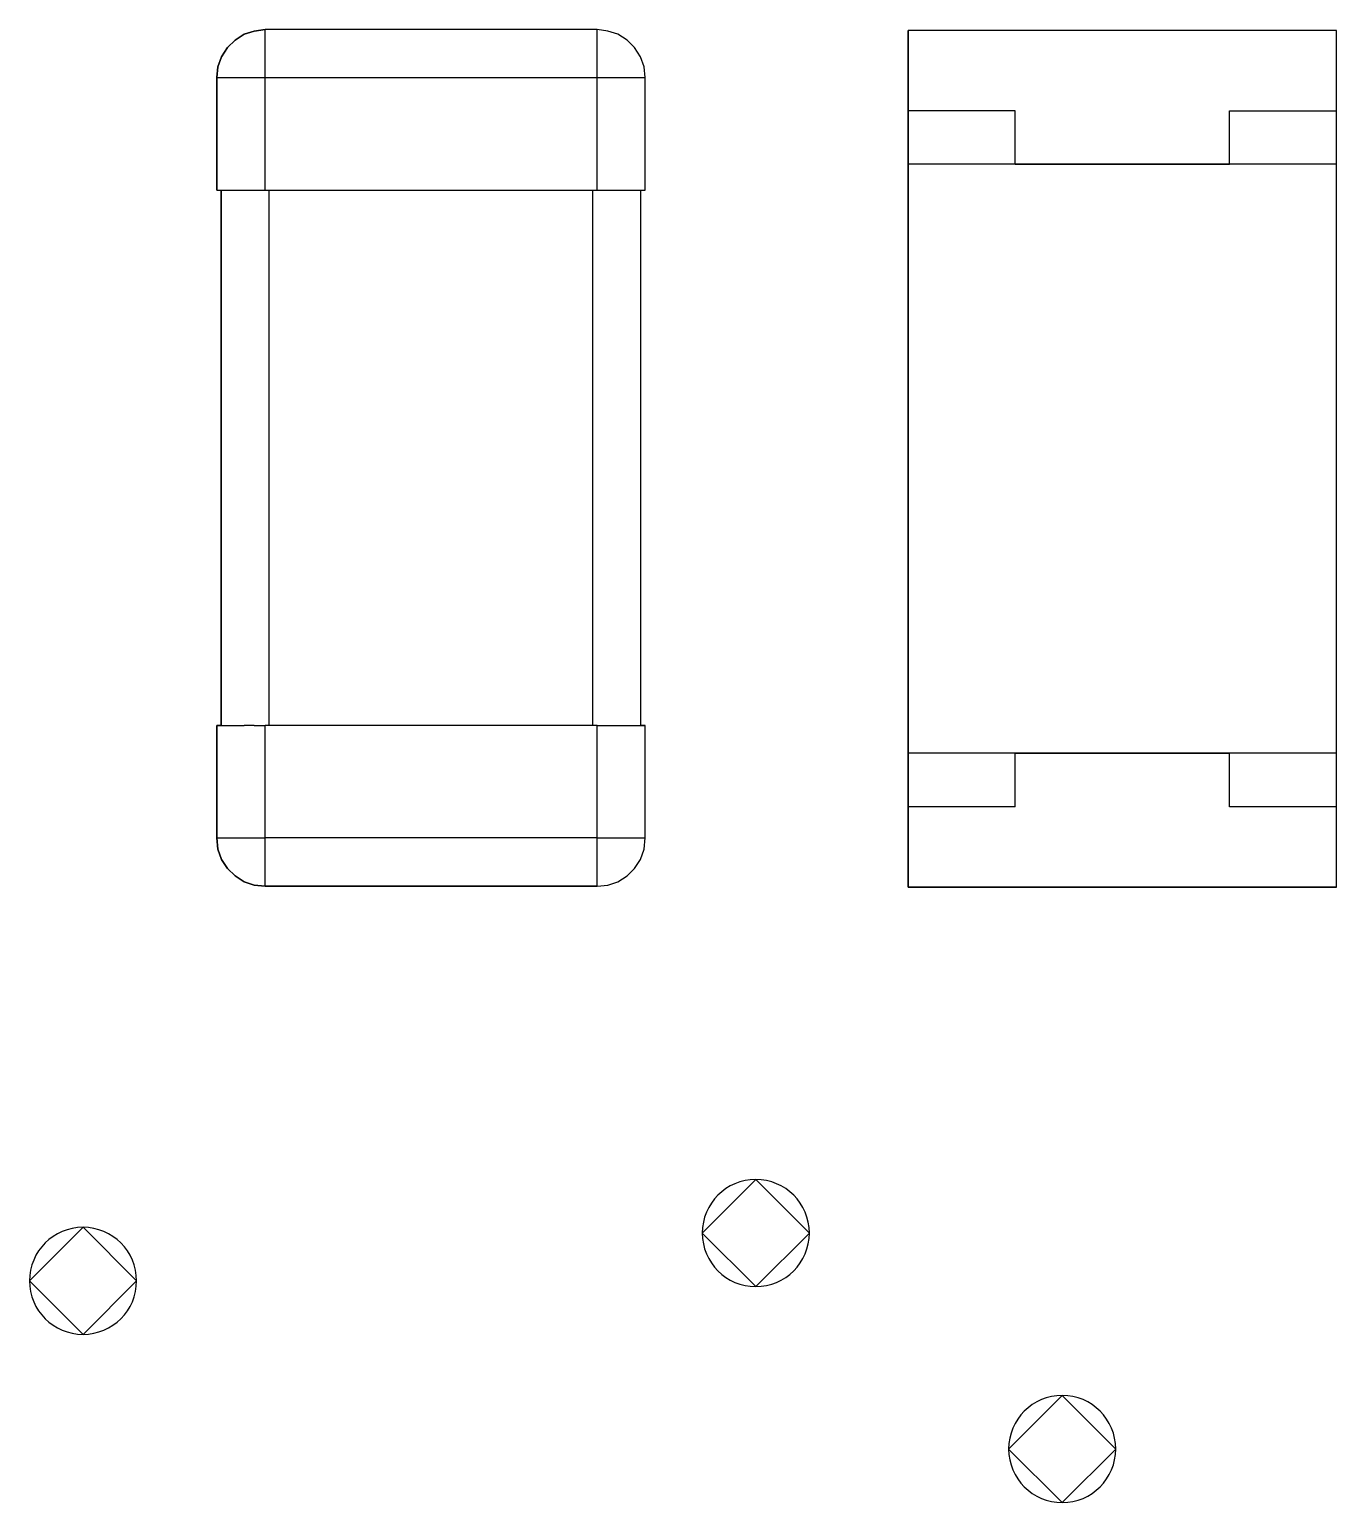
# Model space of a CAD drawing. Header units: inches. Extents: x 5 to 589, y -420 to -5.
# Drawn here: x 423.72 to 428.61, y -128.03 to -122.52 of the extents above; entities that cross this region are included whole.
import ezdxf

# ---------------------------------------------------------------- set-up
doc = ezdxf.new("R2010")
doc.units = ezdxf.units.IN
doc.header["$MEASUREMENT"] = 0

msp = doc.modelspace()

# ---------------------------------------------------------------- linework, layer by layer
at = {"color": 7, "true_color": 0xffffff}
for p, q in [((424.5643, -122.529), (424.5263, -122.541)), ((424.5263, -122.541), (424.5643, -122.529)), ((424.6043, -122.523), (424.5643, -122.529)), ((424.5643, -122.529), (424.6043, -122.523)), ((425.8443, -122.523), (424.6043, -122.523)), ((425.8443, -122.523), (424.6043, -122.523)), ((424.6043, -122.529), (424.6043, -122.523)), ((424.6043, -122.541), (424.6043, -122.529)), ((425.8843, -122.529), (425.8443, -122.523)), ((425.8843, -122.529), (425.8443, -122.523)), ((425.8443, -122.529), (425.8443, -122.523)), ((425.8443, -122.541), (425.8443, -122.529)), ((425.9223, -122.541), (425.8843, -122.529)), ((425.9223, -122.541), (425.8843, -122.529)), ((428.6061, -122.5264), (427.0061, -122.5264)), ((427.0061, -122.5264), (427.0061, -122.8264)), ((427.0061, -122.8264), (427.0061, -122.5264)), ((428.6061, -122.5264), (427.0061, -122.5264)), ((428.6061, -122.8264), (428.6061, -122.5264)), ((428.6061, -122.8264), (428.6061, -122.5264)), ((424.4923, -122.563), (424.4643, -122.591)), ((424.4643, -122.591), (424.4923, -122.563)), ((424.5263, -122.541), (424.4923, -122.563)), ((424.4923, -122.563), (424.5263, -122.541)), ((424.6043, -122.563), (424.6043, -122.541)), ((424.6043, -122.591), (424.6043, -122.563)), ((425.8443, -122.563), (425.8443, -122.541)), ((425.8443, -122.591), (425.8443, -122.563)), ((425.9563, -122.563), (425.9223, -122.541)), ((425.9563, -122.563), (425.9223, -122.541)), ((425.9843, -122.591), (425.9563, -122.563)), ((425.9843, -122.591), (425.9563, -122.563)), ((424.4423, -122.625), (424.4283, -122.663)), ((424.4283, -122.663), (424.4423, -122.625)), ((424.4643, -122.591), (424.4423, -122.625)), ((424.4423, -122.625), (424.4643, -122.591)), ((424.6043, -122.625), (424.6043, -122.591)), ((424.6043, -122.663), (424.6043, -122.625)), ((425.8443, -122.625), (425.8443, -122.591)), ((425.8443, -122.663), (425.8443, -122.625)), ((426.0063, -122.625), (425.9843, -122.591)), ((426.0063, -122.625), (425.9843, -122.591)), ((426.0203, -122.663), (426.0063, -122.625)), ((426.0203, -122.663), (426.0063, -122.625)), ((424.4283, -122.663), (424.4243, -122.703)), ((424.4243, -122.703), (424.4283, -122.663)), ((424.6043, -122.703), (424.6043, -122.663)), ((425.8443, -122.703), (425.8443, -122.663)), ((426.0243, -122.703), (426.0203, -122.663)), ((426.0243, -122.703), (426.0203, -122.663)), ((424.4243, -122.703), (424.4243, -123.123)), ((424.4243, -123.123), (424.4243, -122.703)), ((424.4243, -122.703), (424.4283, -122.703)), ((424.4283, -122.703), (424.4423, -122.703)), ((424.4423, -122.703), (424.4643, -122.703)), ((424.4643, -122.703), (424.4923, -122.703)), ((424.4923, -122.703), (424.5263, -122.703)), ((424.5263, -122.703), (424.5643, -122.703)), ((424.5643, -122.703), (424.6043, -122.703)), ((424.6043, -123.123), (424.6043, -122.703)), ((424.6043, -122.703), (425.8443, -122.703)), ((425.8443, -123.123), (425.8443, -122.703)), ((425.8443, -122.703), (425.8843, -122.703)), ((425.8843, -122.703), (425.9223, -122.703)), ((425.9223, -122.703), (425.9563, -122.703)), ((425.9563, -122.703), (425.9843, -122.703)), ((425.9843, -122.703), (426.0063, -122.703)), ((426.0063, -122.703), (426.0203, -122.703)), ((426.0203, -122.703), (426.0243, -122.703)), ((426.0243, -123.123), (426.0243, -122.703)), ((426.0243, -123.123), (426.0243, -122.703)), ((427.0061, -122.8264), (427.0061, -123.0264)), ((427.0061, -125.4264), (427.0061, -122.8264)), ((427.4061, -122.8264), (427.0061, -122.8264)), ((427.4061, -123.0264), (427.4061, -122.8264)), ((428.2061, -122.8264), (428.6061, -122.8264)), ((428.2061, -123.0264), (428.2061, -122.8264)), ((428.6061, -123.0264), (428.6061, -122.8264)), ((428.6061, -125.4264), (428.6061, -122.8264)), ((427.0061, -123.0264), (427.0061, -125.2264)), ((427.0061, -125.2264), (427.0061, -123.0264)), ((428.6061, -123.0264), (427.0061, -123.0264)), ((427.4061, -123.0264), (428.2061, -123.0264)), ((428.6061, -125.2264), (428.6061, -123.0264)), ((428.6061, -125.2264), (428.6061, -123.0264)), ((424.4243, -123.123), (424.4403, -123.123)), ((424.4243, -123.123), (424.4283, -123.123)), ((424.4283, -123.123), (424.4423, -123.123)), ((424.4403, -123.123), (424.4403, -125.123)), ((424.4403, -125.123), (424.4403, -123.123)), ((424.4423, -123.123), (424.4643, -123.123)), ((424.4643, -123.123), (424.4923, -123.123)), ((424.4923, -123.123), (424.5263, -123.123)), ((424.5263, -123.123), (424.5643, -123.123)), ((424.5643, -123.123), (424.6043, -123.123)), ((424.6043, -123.123), (425.8443, -123.123)), ((424.6203, -125.123), (424.6203, -123.123)), ((425.8283, -125.123), (425.8283, -123.123)), ((425.8443, -123.123), (425.8843, -123.123)), ((425.8843, -123.123), (425.9223, -123.123)), ((425.9223, -123.123), (425.9563, -123.123)), ((425.9563, -123.123), (425.9843, -123.123)), ((425.9843, -123.123), (426.0063, -123.123)), ((426.0063, -123.123), (426.0203, -123.123)), ((426.0083, -125.123), (426.0083, -123.123)), ((426.0083, -123.123), (426.0243, -123.123)), ((426.0083, -125.123), (426.0083, -123.123)), ((426.0203, -123.123), (426.0243, -123.123)), ((424.4403, -125.123), (424.4243, -125.123)), ((424.4243, -125.123), (424.4243, -125.543)), ((424.4243, -125.123), (424.4283, -125.123)), ((424.4243, -125.543), (424.4243, -125.123)), ((424.4283, -125.123), (424.4423, -125.123)), ((424.4423, -125.123), (424.4643, -125.123)), ((424.4643, -125.123), (424.4923, -125.123)), ((424.4923, -125.123), (424.5263, -125.123)), ((424.5643, -125.123), (424.5263, -125.123)), ((424.5643, -125.123), (424.6043, -125.123)), ((425.8443, -125.123), (424.6043, -125.123)), ((424.6043, -125.543), (424.6043, -125.123)), ((425.8443, -125.123), (425.8843, -125.123)), ((425.8443, -125.543), (425.8443, -125.123)), ((425.8843, -125.123), (425.9223, -125.123)), ((425.9223, -125.123), (425.9563, -125.123)), ((425.9563, -125.123), (425.9843, -125.123)), ((425.9843, -125.123), (426.0063, -125.123)), ((426.0063, -125.123), (426.0203, -125.123)), ((426.0243, -125.123), (426.0083, -125.123)), ((426.0203, -125.123), (426.0243, -125.123)), ((426.0243, -125.543), (426.0243, -125.123)), ((426.0243, -125.543), (426.0243, -125.123)), ((427.0061, -125.2264), (427.0061, -125.4264)), ((428.6061, -125.2264), (427.0061, -125.2264)), ((427.4061, -125.4264), (427.4061, -125.2264)), ((427.4061, -125.2264), (428.2061, -125.2264)), ((428.2061, -125.4264), (428.2061, -125.2264)), ((428.6061, -125.4264), (428.6061, -125.2264)), ((427.0061, -125.4264), (427.0061, -125.7264)), ((427.4061, -125.4264), (427.0061, -125.4264)), ((427.0061, -125.7264), (427.0061, -125.4264)), ((428.6061, -125.4264), (428.2061, -125.4264)), ((428.6061, -125.7264), (428.6061, -125.4264)), ((428.6061, -125.7264), (428.6061, -125.4264)), ((424.4243, -125.543), (424.4283, -125.585)), ((424.4283, -125.585), (424.4243, -125.543)), ((424.4243, -125.543), (424.4283, -125.543)), ((424.4283, -125.543), (424.4423, -125.543)), ((424.4423, -125.543), (424.4643, -125.543)), ((424.4643, -125.543), (424.4923, -125.543)), ((424.4923, -125.543), (424.5263, -125.543)), ((424.5263, -125.543), (424.5643, -125.543)), ((424.5643, -125.543), (424.6043, -125.543)), ((424.6043, -125.585), (424.6043, -125.543)), ((425.8443, -125.543), (424.6043, -125.543)), ((425.8443, -125.543), (425.8843, -125.543)), ((425.8443, -125.585), (425.8443, -125.543)), ((425.8843, -125.543), (425.9223, -125.543)), ((425.9223, -125.543), (425.9563, -125.543)), ((425.9563, -125.543), (425.9843, -125.543)), ((425.9843, -125.543), (426.0063, -125.543)), ((426.0063, -125.543), (426.0203, -125.543)), ((426.0203, -125.585), (426.0243, -125.543)), ((426.0203, -125.585), (426.0243, -125.543)), ((426.0203, -125.543), (426.0243, -125.543)), ((424.4283, -125.585), (424.4423, -125.623)), ((424.4423, -125.623), (424.4283, -125.585)), ((424.6043, -125.623), (424.6043, -125.585)), ((425.8443, -125.623), (425.8443, -125.585)), ((426.0063, -125.623), (426.0203, -125.585)), ((426.0063, -125.623), (426.0203, -125.585)), ((424.4423, -125.623), (424.4643, -125.657)), ((424.4643, -125.657), (424.4423, -125.623)), ((424.4643, -125.657), (424.4923, -125.685)), ((424.4923, -125.685), (424.4643, -125.657)), ((424.6043, -125.657), (424.6043, -125.623)), ((424.6043, -125.685), (424.6043, -125.657)), ((425.8443, -125.657), (425.8443, -125.623)), ((425.8443, -125.685), (425.8443, -125.657)), ((425.9563, -125.685), (425.9843, -125.657)), ((425.9563, -125.685), (425.9843, -125.657)), ((425.9843, -125.657), (426.0063, -125.623)), ((425.9843, -125.657), (426.0063, -125.623)), ((424.4923, -125.685), (424.5263, -125.707)), ((424.5263, -125.707), (424.4923, -125.685)), ((424.5263, -125.707), (424.5643, -125.719)), ((424.5643, -125.719), (424.5263, -125.707)), ((424.5643, -125.719), (424.6043, -125.723)), ((424.6043, -125.723), (424.5643, -125.719)), ((424.6043, -125.707), (424.6043, -125.685)), ((424.6043, -125.719), (424.6043, -125.707)), ((424.6043, -125.723), (424.6043, -125.719)), ((424.6043, -125.723), (425.8443, -125.723)), ((425.8443, -125.723), (424.6043, -125.723)), ((425.8443, -125.707), (425.8443, -125.685)), ((425.8443, -125.719), (425.8443, -125.707)), ((425.8443, -125.723), (425.8843, -125.719)), ((425.8443, -125.723), (425.8843, -125.719)), ((425.8443, -125.723), (425.8443, -125.719)), ((425.8843, -125.719), (425.9223, -125.707)), ((425.8843, -125.719), (425.9223, -125.707)), ((425.9223, -125.707), (425.9563, -125.685)), ((425.9223, -125.707), (425.9563, -125.685)), ((427.0061, -125.7264), (428.6061, -125.7264)), ((428.6061, -125.7264), (427.0061, -125.7264))]:
    msp.add_line(p, q, dxfattribs=at)
at = {"color": 18, "true_color": 0x000000}
for p, q in [((424.5643, -122.529), (424.5263, -122.541)), ((424.5263, -122.541), (424.5643, -122.529)), ((424.6043, -122.523), (424.5643, -122.529)), ((424.5643, -122.529), (424.6043, -122.523)), ((425.8443, -122.523), (424.6043, -122.523)), ((425.8443, -122.523), (424.6043, -122.523)), ((424.6043, -122.529), (424.6043, -122.523)), ((424.6043, -122.541), (424.6043, -122.529)), ((425.8843, -122.529), (425.8443, -122.523)), ((425.8843, -122.529), (425.8443, -122.523)), ((425.8443, -122.529), (425.8443, -122.523)), ((425.8443, -122.541), (425.8443, -122.529)), ((425.9223, -122.541), (425.8843, -122.529)), ((425.9223, -122.541), (425.8843, -122.529)), ((428.6061, -122.5264), (427.0061, -122.5264)), ((427.0061, -122.5264), (427.0061, -122.8264)), ((427.0061, -122.8264), (427.0061, -122.5264)), ((428.6061, -122.5264), (427.0061, -122.5264)), ((428.6061, -122.8264), (428.6061, -122.5264)), ((428.6061, -122.8264), (428.6061, -122.5264)), ((424.4923, -122.563), (424.4643, -122.591)), ((424.4643, -122.591), (424.4923, -122.563)), ((424.5263, -122.541), (424.4923, -122.563)), ((424.4923, -122.563), (424.5263, -122.541)), ((424.6043, -122.563), (424.6043, -122.541)), ((424.6043, -122.591), (424.6043, -122.563)), ((425.8443, -122.563), (425.8443, -122.541)), ((425.8443, -122.591), (425.8443, -122.563)), ((425.9563, -122.563), (425.9223, -122.541)), ((425.9563, -122.563), (425.9223, -122.541)), ((425.9843, -122.591), (425.9563, -122.563)), ((425.9843, -122.591), (425.9563, -122.563)), ((424.4423, -122.625), (424.4283, -122.663)), ((424.4283, -122.663), (424.4423, -122.625)), ((424.4643, -122.591), (424.4423, -122.625)), ((424.4423, -122.625), (424.4643, -122.591)), ((424.6043, -122.625), (424.6043, -122.591)), ((424.6043, -122.663), (424.6043, -122.625)), ((425.8443, -122.625), (425.8443, -122.591)), ((425.8443, -122.663), (425.8443, -122.625)), ((426.0063, -122.625), (425.9843, -122.591)), ((426.0063, -122.625), (425.9843, -122.591)), ((426.0203, -122.663), (426.0063, -122.625)), ((426.0203, -122.663), (426.0063, -122.625)), ((424.4283, -122.663), (424.4243, -122.703)), ((424.4243, -122.703), (424.4283, -122.663)), ((424.6043, -122.703), (424.6043, -122.663)), ((425.8443, -122.703), (425.8443, -122.663)), ((426.0243, -122.703), (426.0203, -122.663)), ((426.0243, -122.703), (426.0203, -122.663)), ((424.4243, -122.703), (424.4243, -123.123)), ((424.4243, -123.123), (424.4243, -122.703)), ((424.4243, -122.703), (424.4283, -122.703)), ((424.4283, -122.703), (424.4423, -122.703)), ((424.4423, -122.703), (424.4643, -122.703)), ((424.4643, -122.703), (424.4923, -122.703)), ((424.4923, -122.703), (424.5263, -122.703)), ((424.5263, -122.703), (424.5643, -122.703)), ((424.5643, -122.703), (424.6043, -122.703)), ((424.6043, -123.123), (424.6043, -122.703)), ((424.6043, -122.703), (425.8443, -122.703)), ((425.8443, -123.123), (425.8443, -122.703)), ((425.8443, -122.703), (425.8843, -122.703)), ((425.8843, -122.703), (425.9223, -122.703)), ((425.9223, -122.703), (425.9563, -122.703)), ((425.9563, -122.703), (425.9843, -122.703)), ((425.9843, -122.703), (426.0063, -122.703)), ((426.0063, -122.703), (426.0203, -122.703)), ((426.0203, -122.703), (426.0243, -122.703)), ((426.0243, -123.123), (426.0243, -122.703)), ((426.0243, -123.123), (426.0243, -122.703)), ((427.0061, -122.8264), (427.0061, -123.0264)), ((427.0061, -125.4264), (427.0061, -122.8264)), ((427.4061, -122.8264), (427.0061, -122.8264)), ((427.4061, -123.0264), (427.4061, -122.8264)), ((428.2061, -122.8264), (428.6061, -122.8264)), ((428.2061, -123.0264), (428.2061, -122.8264)), ((428.6061, -123.0264), (428.6061, -122.8264)), ((428.6061, -125.4264), (428.6061, -122.8264)), ((427.0061, -123.0264), (427.0061, -125.2264)), ((427.0061, -125.2264), (427.0061, -123.0264)), ((428.6061, -123.0264), (427.0061, -123.0264)), ((427.4061, -123.0264), (428.2061, -123.0264)), ((428.6061, -125.2264), (428.6061, -123.0264)), ((428.6061, -125.2264), (428.6061, -123.0264)), ((424.4243, -123.123), (424.4403, -123.123)), ((424.4243, -123.123), (424.4283, -123.123)), ((424.4283, -123.123), (424.4423, -123.123)), ((424.4403, -123.123), (424.4403, -125.123)), ((424.4403, -125.123), (424.4403, -123.123)), ((424.4423, -123.123), (424.4643, -123.123)), ((424.4643, -123.123), (424.4923, -123.123)), ((424.4923, -123.123), (424.5263, -123.123)), ((424.5263, -123.123), (424.5643, -123.123)), ((424.5643, -123.123), (424.6043, -123.123)), ((424.6043, -123.123), (425.8443, -123.123)), ((424.6203, -125.123), (424.6203, -123.123)), ((425.8283, -125.123), (425.8283, -123.123)), ((425.8443, -123.123), (425.8843, -123.123)), ((425.8843, -123.123), (425.9223, -123.123)), ((425.9223, -123.123), (425.9563, -123.123)), ((425.9563, -123.123), (425.9843, -123.123)), ((425.9843, -123.123), (426.0063, -123.123)), ((426.0063, -123.123), (426.0203, -123.123)), ((426.0083, -125.123), (426.0083, -123.123)), ((426.0083, -123.123), (426.0243, -123.123)), ((426.0083, -125.123), (426.0083, -123.123)), ((426.0203, -123.123), (426.0243, -123.123)), ((424.4403, -125.123), (424.4243, -125.123)), ((424.4243, -125.123), (424.4243, -125.543)), ((424.4243, -125.123), (424.4283, -125.123)), ((424.4243, -125.543), (424.4243, -125.123)), ((424.4283, -125.123), (424.4423, -125.123)), ((424.4423, -125.123), (424.4643, -125.123)), ((424.4643, -125.123), (424.4923, -125.123)), ((424.4923, -125.123), (424.5263, -125.123)), ((424.5643, -125.123), (424.5263, -125.123)), ((424.5643, -125.123), (424.6043, -125.123)), ((425.8443, -125.123), (424.6043, -125.123)), ((424.6043, -125.543), (424.6043, -125.123)), ((425.8443, -125.123), (425.8843, -125.123)), ((425.8443, -125.543), (425.8443, -125.123)), ((425.8843, -125.123), (425.9223, -125.123)), ((425.9223, -125.123), (425.9563, -125.123)), ((425.9563, -125.123), (425.9843, -125.123)), ((425.9843, -125.123), (426.0063, -125.123)), ((426.0063, -125.123), (426.0203, -125.123)), ((426.0243, -125.123), (426.0083, -125.123)), ((426.0203, -125.123), (426.0243, -125.123)), ((426.0243, -125.543), (426.0243, -125.123)), ((426.0243, -125.543), (426.0243, -125.123)), ((427.0061, -125.2264), (427.0061, -125.4264)), ((428.6061, -125.2264), (427.0061, -125.2264)), ((427.4061, -125.4264), (427.4061, -125.2264)), ((427.4061, -125.2264), (428.2061, -125.2264)), ((428.2061, -125.4264), (428.2061, -125.2264)), ((428.6061, -125.4264), (428.6061, -125.2264)), ((427.0061, -125.4264), (427.0061, -125.7264)), ((427.4061, -125.4264), (427.0061, -125.4264)), ((427.0061, -125.7264), (427.0061, -125.4264)), ((428.6061, -125.4264), (428.2061, -125.4264)), ((428.6061, -125.7264), (428.6061, -125.4264)), ((428.6061, -125.7264), (428.6061, -125.4264)), ((424.4243, -125.543), (424.4283, -125.585)), ((424.4283, -125.585), (424.4243, -125.543)), ((424.4243, -125.543), (424.4283, -125.543)), ((424.4283, -125.543), (424.4423, -125.543)), ((424.4423, -125.543), (424.4643, -125.543)), ((424.4643, -125.543), (424.4923, -125.543)), ((424.4923, -125.543), (424.5263, -125.543)), ((424.5263, -125.543), (424.5643, -125.543)), ((424.5643, -125.543), (424.6043, -125.543)), ((424.6043, -125.585), (424.6043, -125.543)), ((425.8443, -125.543), (424.6043, -125.543)), ((425.8443, -125.543), (425.8843, -125.543)), ((425.8443, -125.585), (425.8443, -125.543)), ((425.8843, -125.543), (425.9223, -125.543)), ((425.9223, -125.543), (425.9563, -125.543)), ((425.9563, -125.543), (425.9843, -125.543)), ((425.9843, -125.543), (426.0063, -125.543)), ((426.0063, -125.543), (426.0203, -125.543)), ((426.0203, -125.585), (426.0243, -125.543)), ((426.0203, -125.585), (426.0243, -125.543)), ((426.0203, -125.543), (426.0243, -125.543)), ((424.4283, -125.585), (424.4423, -125.623)), ((424.4423, -125.623), (424.4283, -125.585)), ((424.6043, -125.623), (424.6043, -125.585)), ((425.8443, -125.623), (425.8443, -125.585)), ((426.0063, -125.623), (426.0203, -125.585)), ((426.0063, -125.623), (426.0203, -125.585)), ((424.4423, -125.623), (424.4643, -125.657)), ((424.4643, -125.657), (424.4423, -125.623)), ((424.4643, -125.657), (424.4923, -125.685)), ((424.4923, -125.685), (424.4643, -125.657)), ((424.6043, -125.657), (424.6043, -125.623)), ((424.6043, -125.685), (424.6043, -125.657)), ((425.8443, -125.657), (425.8443, -125.623)), ((425.8443, -125.685), (425.8443, -125.657)), ((425.9563, -125.685), (425.9843, -125.657)), ((425.9563, -125.685), (425.9843, -125.657)), ((425.9843, -125.657), (426.0063, -125.623)), ((425.9843, -125.657), (426.0063, -125.623)), ((424.4923, -125.685), (424.5263, -125.707)), ((424.5263, -125.707), (424.4923, -125.685)), ((424.5263, -125.707), (424.5643, -125.719)), ((424.5643, -125.719), (424.5263, -125.707)), ((424.5643, -125.719), (424.6043, -125.723)), ((424.6043, -125.723), (424.5643, -125.719)), ((424.6043, -125.707), (424.6043, -125.685)), ((424.6043, -125.719), (424.6043, -125.707)), ((424.6043, -125.723), (424.6043, -125.719)), ((424.6043, -125.723), (425.8443, -125.723)), ((425.8443, -125.723), (424.6043, -125.723)), ((425.8443, -125.707), (425.8443, -125.685)), ((425.8443, -125.719), (425.8443, -125.707)), ((425.8443, -125.723), (425.8843, -125.719)), ((425.8443, -125.723), (425.8843, -125.719)), ((425.8443, -125.723), (425.8443, -125.719)), ((425.8843, -125.719), (425.9223, -125.707)), ((425.8843, -125.719), (425.9223, -125.707)), ((425.9223, -125.707), (425.9563, -125.685)), ((425.9223, -125.707), (425.9563, -125.685)), ((427.0061, -125.7264), (428.6061, -125.7264)), ((428.6061, -125.7264), (427.0061, -125.7264)), ((426.2372, -127.0186), (426.4372, -126.8186)), ((426.4372, -126.8186), (426.6372, -127.0186)), ((423.7245, -127.1972), (423.9245, -126.9972)), ((423.9245, -126.9972), (424.1245, -127.1972)), ((426.4372, -127.2186), (426.2372, -127.0186)), ((426.6372, -127.0186), (426.4372, -127.2186)), ((423.9245, -127.3972), (423.7245, -127.1972)), ((424.1245, -127.1972), (423.9245, -127.3972)), ((427.3815, -127.8253), (427.5815, -127.6253)), ((427.5815, -127.6253), (427.7815, -127.8253)), ((427.5815, -128.0253), (427.3815, -127.8253)), ((427.7815, -127.8253), (427.5815, -128.0253))]:
    msp.add_line(p, q, dxfattribs=at)
for centre, start, end in [((426.4372, -127.0186), 90, 180), ((426.4372, -127.0186), 0, 90), ((423.9245, -127.1972), 90, 180), ((423.9245, -127.1972), 0, 90), ((426.4372, -127.0186), 180, 270), ((426.4372, -127.0186), 270, 0), ((423.9245, -127.1972), 180, 270), ((423.9245, -127.1972), 270, 0), ((427.5815, -127.8253), 90, 180), ((427.5815, -127.8253), 0, 90), ((427.5815, -127.8253), 180, 270), ((427.5815, -127.8253), 270, 0)]:
    msp.add_arc(centre, 0.2, start, end, dxfattribs=at)

doc.saveas('drawing.dxf')
